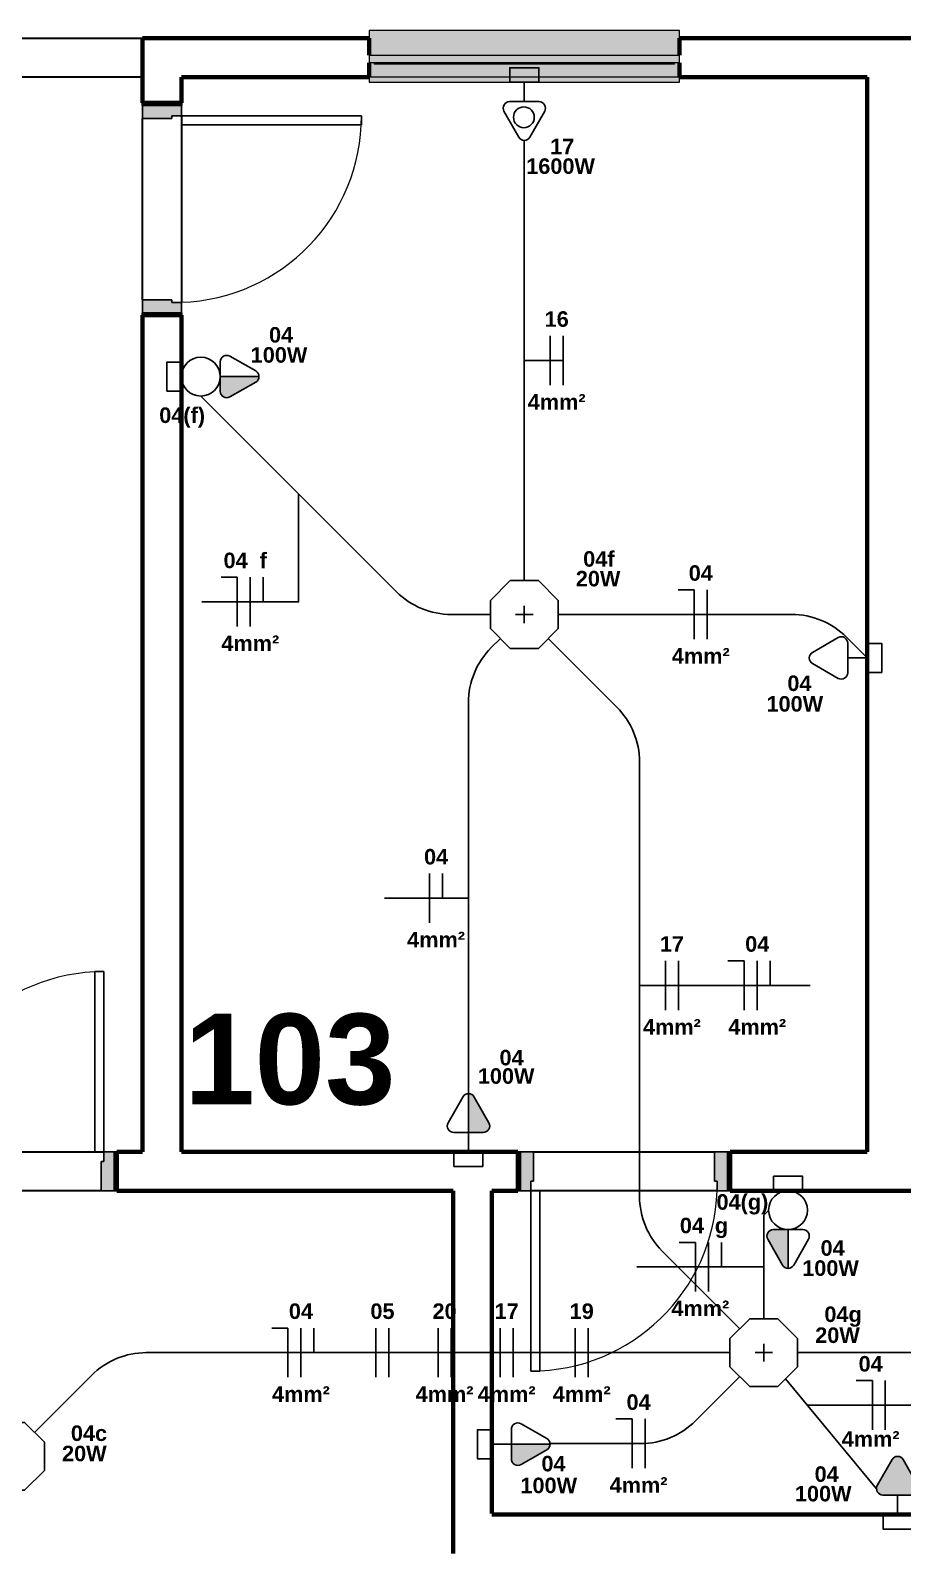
# Model space of a CAD drawing. Extents: x 1450 to 1868, y 82 to 351.
# Drawn here: x 1636.12 to 1639.49, y 191.74 to 197.61 of the extents above; entities that cross this region are included whole.
import ezdxf
from ezdxf.enums import TextEntityAlignment as Align

# ---------------------------------------------------------------- set-up
doc = ezdxf.new("R2010")
doc.units = 0
doc.header["$LTSCALE"] = 0.5
doc.linetypes.add('ELETRODUTO_TETO', pattern=[1000, 1000, 0])
doc.layers.get('0').update_dxf_attribs({"linetype": 'CONTINUOUS'})
for name, color, linetype, lineweight in [('A-DOOR', 31, 'CONTINUOUS', 25), ('A-DOOR-FRAM', 31, 'CONTINUOUS', 9), ('A-GLAZ', 151, 'CONTINUOUS', 9), ('A-WALL', 113, 'CONTINUOUS', 30)]:
    doc.layers.add(name, color=color, linetype=linetype, lineweight=lineweight)
for name, color, linetype in [('CENTRAL DE AR', 10, 'CONTINUOUS'), ('ELETRODUTO', 7, 'CONTINUOUS'), ('ELETRODUTO_TETO', 2, 'CONTINUOUS'), ('FIACAO', 7, 'CONTINUOUS'), ('Iluminação', 7, 'CONTINUOUS'), ('INDICACAO_BIT_FIACAO', 7, 'CONTINUOUS'), ('INDICACAO_CIRCUITO', 2, 'CONTINUOUS'), ('INDICACAO_INTERRUPTOR_FIA', 2, 'CONTINUOUS'), ('INDICACAO_POTENCIA', 1, 'CONTINUOUS'), ('INTERRUPTORES', 1, 'CONTINUOUS'), ('LINHA_DE_CHAMADA', 7, 'CONTINUOUS'), ('LUMINÁRIAS', 3, 'CONTINUOUS'), ('Texto', 1, 'CONTINUOUS'), ('TOMADAS ABNT', 10, 'CONTINUOUS'), ('X_LIGACAO_VIRTUAL_OBJ', 7, 'CONTINUOUS')]:
    doc.layers.add(name, color=color, linetype=linetype)
doc.styles.add('Arial', font='arialbd.ttf', dxfattribs={"height": 100})

# ---------------------------------------------------------------- blocks, each defined once
blk = doc.blocks.new('*U698', base_point=(608.67, 153.293))
for p, q in [((608.67, 153.483), (608.544, 153.483)), ((608.67, 153.103), (608.67, 153.483))]:
    blk.add_line(p, q)
blk = doc.blocks.new('*U699', base_point=(576.818, 148.746))
blk.add_line((576.818, 148.556), (576.818, 148.936))
blk = doc.blocks.new('*U700', base_point=(665.55, 144.199))
blk.add_line((665.55, 144.199), (665.55, 144.389))
blk = doc.blocks.new('*U919', base_point=(-29582.18, 34886.83))
at = {"xscale": 50, "yscale": 50, "zscale": 50}
for name, p in [('*U698', (-29587.18, 34886.83)), ('*U699', (-29582.18, 34886.83)), ('*U700', (-29577.18, 34886.83))]:
    blk.add_blockref(name, p, dxfattribs=at)
blk = doc.blocks.new('*U914', base_point=(-29433.85, 34847.34))
at = {"xscale": 50, "yscale": 50, "zscale": 50, "rotation": 359.9999999999815}
for name, p in [('*U698', (-29436.35, 34847.34)), ('*U699', (-29431.35, 34847.34))]:
    blk.add_blockref(name, p, dxfattribs=at)
blk = doc.blocks.new('*U913', base_point=(-29523.61, 34747.81))
at = {"xscale": 50, "yscale": 50, "zscale": 50}
for name, p in [('*U699', (-29526.11, 34747.81)), ('*U700', (-29521.11, 34747.81))]:
    blk.add_blockref(name, p, dxfattribs=at)
blk = doc.blocks.new('*U911', base_point=(-29502.03, 34955.4))
at = {"xscale": 50, "yscale": 50, "zscale": 50}
for p in [(-29504.53, 34955.4), (-29499.53, 34955.4)]:
    blk.add_blockref('*U699', p, dxfattribs=at)
blk = doc.blocks.new('*U908', base_point=(-29385.03, 34595.43))
at = {"xscale": 50, "yscale": 50, "zscale": 50}
for name, p in [('*U698', (-29386.86, 34595.43)), ('*U699', (-29381.86, 34595.43)), ('*U700', (-29376.86, 34595.43))]:
    blk.add_blockref(name, p, dxfattribs=at)
blk = doc.blocks.new('*U904', base_point=(-29457.52, 34647.25))
at = {"xscale": 50, "yscale": 50, "zscale": 50}
for p in [(-29460.02, 34647.25), (-29455.02, 34647.25)]:
    blk.add_blockref('*U699', p, dxfattribs=at)
blk = doc.blocks.new('*U903', base_point=(-29433.76, 34586.57))
at = {"xscale": 50, "yscale": 50, "zscale": 50}
for name, p in [('*U698', (-29438.76, 34586.57)), ('*U699', (-29433.76, 34586.57)), ('*U700', (-29428.76, 34586.57))]:
    blk.add_blockref(name, p, dxfattribs=at)
blk = doc.blocks.new('*U901', base_point=(-29441.79, 34532.05))
at = {"xscale": 49.99999999999999, "yscale": 49.99999999999999, "zscale": 49.99999999999999}
for name, p in [('*U698', (-29444.29, 34532.05)), ('*U699', (-29439.29, 34532.05))]:
    blk.add_blockref(name, p, dxfattribs=at)
blk = doc.blocks.new('*U887', base_point=(-29359.06, 34530.97))
at = {"xscale": 50, "yscale": 50, "zscale": 50}
for name, p in [('*U698', (-29358.39, 34530.97)), ('*U699', (-29353.39, 34530.97))]:
    blk.add_blockref(name, p, dxfattribs=at)
blk = doc.blocks.new('*U884', base_point=(-29479.85, 34562.34))
at = {"xscale": 50, "yscale": 50, "zscale": 50}
for p in [(-29482.35, 34562.34), (-29477.35, 34562.34)]:
    blk.add_blockref('*U699', p, dxfattribs=at)
blk = doc.blocks.new('*U883', base_point=(-29508.85, 34562.34))
at = {"xscale": 50, "yscale": 50, "zscale": 50}
for p in [(-29511.35, 34562.34), (-29506.35, 34562.34)]:
    blk.add_blockref('*U699', p, dxfattribs=at)
blk = doc.blocks.new('*U882', base_point=(-29532.85, 34562.34))
at = {"xscale": 50, "yscale": 50, "zscale": 50}
for p in [(-29535.35, 34562.34), (-29530.35, 34562.34)]:
    blk.add_blockref('*U699', p, dxfattribs=at)
blk = doc.blocks.new('*U881', base_point=(-29556.85, 34562.34))
at = {"xscale": 50, "yscale": 50, "zscale": 50}
for p in [(-29559.35, 34562.34), (-29554.35, 34562.34)]:
    blk.add_blockref('*U699', p, dxfattribs=at)
blk = doc.blocks.new('*U880', base_point=(-29588.35, 34562.34))
at = {"xscale": 50, "yscale": 50, "zscale": 50}
for name, p in [('*U698', (-29593.35, 34562.34)), ('*U699', (-29588.35, 34562.34)), ('*U700', (-29583.35, 34562.34))]:
    blk.add_blockref(name, p, dxfattribs=at)
blk = doc.blocks.new('*U808', base_point=(-29409.53, 34575.43))
at = {"linetype": 'ByBlock'}
blk.add_lwpolyline([(-29409.53, 34575.43), (-29409.53, 34615.43), (-29407.62, 34617.34)], dxfattribs=at)
blk = doc.blocks.new('*U806', base_point=(-29515.12, 34847.34))
at = {"linetype": 'ByBlock'}
blk.add_lwpolyline([(-29515.12, 34847.34), (-29530.26, 34847.34, -0.198912), (-29551.47, 34856.12), (-29627.03, 34931.68)], format="xyb", dxfattribs=at)
blk = doc.blocks.new('*U805', base_point=(-29619.53, 34939.18))
at = {"linetype": 'ByBlock'}
blk.add_arc((-29627.03, 34939.18), 7.5, 180, 180, dxfattribs=at)
blk = doc.blocks.new('*U803', base_point=(-29400.12, 34609.84))
at = {"linetype": 'ByBlock'}
blk.add_arc((-29400.12, 34617.34), 7.5, 90, 90, dxfattribs=at)
blk = doc.blocks.new('*U762', base_point=(-33475.09, 35665.19))
blk.add_hatch(color=256).paths.add_polyline_path([(-33461.38, 35663.02, 0.269143), (-33460.13, 35665.19), (-33475.09, 35665.19), (-33475.09, 35659.5, 0.575867), (-33471.35, 35657.33)])
for p, q in [((-33461.38, 35667.36), (-33471.35, 35673.06)), ((-33475.09, 35670.89), (-33475.09, 35665.19)), ((-33475.09, 35665.19), (-33475.09, 35659.5)), ((-33475.09, 35665.19), (-33460.13, 35665.19)), ((-33471.35, 35657.33), (-33461.38, 35663.02))]:
    blk.add_line(p, q)
for centre, start, end in [((-33472.59, 35670.89), 60.25512, 180), ((-33462.63, 35665.19), 299.74488, 60.25512), ((-33472.59, 35659.5), 180, 299.74488)]:
    blk.add_arc(centre, 2.5, start, end)
blk = doc.blocks.new('*U761', base_point=(-33475.09, 35665.19))
blk.add_lwpolyline([(-33475.09, 35670.8), (-33475.09, 35659.59), (-33480.69, 35659.59), (-33480.69, 35670.8)], close=True)
blk.add_circle((-33467.59, 35665.19), 7.5)
blk = doc.blocks.new('*U778', base_point=(-32711.75, 35385.94))
at = {"linetype": 'ByBlock'}
blk.add_arc((-32711.75, 35378.44), 7.5, 90, 90, dxfattribs=at)
blk = doc.blocks.new('*U763', base_point=(-33353.58, 35808.49))
at = {"linetype": 'ByBlock'}
blk.add_lwpolyline([(-33353.58, 35808.49), (-33353.57, 35808.49)], dxfattribs=at)
blk = doc.blocks.new('*U792', base_point=(-29769.11, 34654.84))
at = {"linetype": 'ByBlock'}
blk.add_arc((-29769.11, 34647.34), 7.5, 90, 90, dxfattribs=at)
blk = doc.blocks.new('*U661', base_point=(-29401.15, 34552.21))
at = {"linetype": 'ByBlock'}
blk.add_lwpolyline([(-29401.15, 34552.21), (-29365.97, 34509.73)], dxfattribs=at)
blk = doc.blocks.new('*U659', base_point=(-29511.29, 34838.08))
at = {"linetype": 'ByBlock'}
blk.add_lwpolyline([(-29511.29, 34838.08), (-29514.82, 34834.54, 0.198912), (-29523.61, 34813.33), (-29523.61, 34662.3)], format="xyb", dxfattribs=at)
blk = doc.blocks.new('*U658', base_point=(-29488.94, 34847.34))
at = {"linetype": 'ByBlock'}
blk.add_lwpolyline([(-29488.94, 34847.34), (-29398.75, 34847.34, -0.198912), (-29377.54, 34838.55), (-29369.53, 34830.54)], format="xyb", dxfattribs=at)
blk = doc.blocks.new('*U657', base_point=(-29502.03, 34860.43))
at = {"linetype": 'ByBlock'}
blk.add_lwpolyline([(-29502.03, 34860.43), (-29502.03, 35030.38)], dxfattribs=at)
blk = doc.blocks.new('*U544', base_point=(-29418.79, 34553.08))
at = {"linetype": 'ByBlock'}
blk.add_lwpolyline([(-29418.79, 34553.08), (-29435.84, 34536.02, -0.198912), (-29457.06, 34527.24), (-29492.08, 34527.24)], format="xyb", dxfattribs=at)
blk = doc.blocks.new('*U525', base_point=(-29418.79, 34571.59))
at = {"linetype": 'ByBlock'}
blk.add_lwpolyline([(-29418.79, 34571.59), (-29448.73, 34601.54, -0.198912), (-29457.52, 34622.75), (-29457.52, 34790.4, 0.198912), (-29466.31, 34811.61), (-29492.77, 34838.08)], format="xyb", dxfattribs=at)
blk = doc.blocks.new('*U524', base_point=(-29396.44, 34562.34))
at = {"linetype": 'ByBlock'}
blk.add_lwpolyline([(-29396.44, 34562.34), (-29192.62, 34562.34)], dxfattribs=at)
blk = doc.blocks.new('*U523', base_point=(-29691.27, 34531.57))
at = {"linetype": 'ByBlock'}
blk.add_lwpolyline([(-29691.27, 34531.57), (-29669.29, 34553.55, -0.198912), (-29648.08, 34562.34), (-29422.62, 34562.34)], format="xyb", dxfattribs=at)
blk = doc.blocks.new('*U505', base_point=(-28693.26, 33982.14))
at = {"layer": 'LUMINÁRIAS'}
blk.add_lwpolyline([(-28706.35, 33987.56), (-28706.35, 33976.72), (-28698.68, 33969.05), (-28687.84, 33969.05), (-28680.17, 33976.72), (-28680.17, 33987.56), (-28687.84, 33995.23), (-28698.68, 33995.23)], close=True, dxfattribs=at)
for points in [[(-28696.62, 33982.14), (-28689.89, 33982.14)], [(-28693.26, 33985.5), (-28693.26, 33978.77)]]:
    blk.add_lwpolyline(points, dxfattribs=at)
blk = doc.blocks.new('*U504', base_point=(-28302.81, 34108.68))
at = {"layer": 'LUMINÁRIAS'}
blk.add_lwpolyline([(-28315.9, 34114.1), (-28315.9, 34103.26), (-28308.23, 34095.59), (-28297.39, 34095.59), (-28289.72, 34103.26), (-28289.72, 34114.1), (-28297.39, 34121.77), (-28308.23, 34121.77)], close=True, dxfattribs=at)
for points in [[(-28302.81, 34112.04), (-28302.81, 34105.31)], [(-28306.17, 34108.68), (-28299.45, 34108.68)]]:
    blk.add_lwpolyline(points, dxfattribs=at)
blk = doc.blocks.new('*U499', base_point=(-28529.83, 34319.79))
at = {"layer": 'LUMINÁRIAS'}
blk.add_lwpolyline([(-28542.92, 34325.21), (-28542.92, 34314.36), (-28535.25, 34306.7), (-28524.41, 34306.7), (-28516.74, 34314.36), (-28516.74, 34325.21), (-28524.41, 34332.88), (-28535.25, 34332.88)], close=True, dxfattribs=at)
for points in [[(-28529.83, 34323.15), (-28529.83, 34316.42)], [(-28533.19, 34319.79), (-28526.47, 34319.79)]]:
    blk.add_lwpolyline(points, dxfattribs=at)
blk = doc.blocks.new('*U392', base_point=(-27668.85, 35536.11))
blk.add_hatch(color=256).paths.add_polyline_path([(-27647.65, 35533.94, 0.580323), (-27647.65, 35538.28), (-27657.61, 35543.97, 0.575867), (-27661.35, 35541.8), (-27661.35, 35536.11), (-27661.35, 35530.42, 0.575867), (-27657.61, 35528.25)])
for p, q in [((-27647.65, 35538.28), (-27657.61, 35543.97)), ((-27661.35, 35541.8), (-27661.35, 35536.11)), ((-27668.85, 35536.11), (-27661.35, 35536.11)), ((-27661.35, 35536.11), (-27661.35, 35530.42)), ((-27657.61, 35528.25), (-27647.65, 35533.94))]:
    blk.add_line(p, q)
blk.add_lwpolyline([(-27668.85, 35541.71), (-27668.85, 35530.51), (-27674.45, 35530.51), (-27674.45, 35541.71)], close=True)
for centre, start, end in [((-27658.85, 35541.8), 60.25512, 180), ((-27648.89, 35536.11), 299.74488, 60.25512), ((-27658.85, 35530.42), 180, 299.74488)]:
    blk.add_arc(centre, 2.5, start, end)
blk = doc.blocks.new('*U391', base_point=(-27861.6, 35463.39))
blk.add_hatch(color=256).paths.add_polyline_path([(-27840.39, 35461.22, 0.269143), (-27839.13, 35463.39), (-27854.1, 35463.39), (-27854.1, 35457.7, 0.575867), (-27850.36, 35455.53)])
for p, q in [((-27854.1, 35469.08), (-27854.1, 35463.39)), ((-27840.39, 35465.56), (-27850.36, 35471.25)), ((-27861.6, 35463.39), (-27854.1, 35463.39)), ((-27854.1, 35463.39), (-27854.1, 35457.7)), ((-27854.1, 35463.39), (-27839.13, 35463.39)), ((-27850.36, 35455.53), (-27840.39, 35461.22))]:
    blk.add_line(p, q)
blk.add_lwpolyline([(-27861.6, 35468.99), (-27861.6, 35457.79), (-27867.2, 35457.79), (-27867.2, 35468.99)], close=True)
for centre, start, end in [((-27851.6, 35469.08), 60.25512, 180), ((-27841.63, 35463.39), 299.74488, 60.25512), ((-27851.6, 35457.7), 180, 299.74488)]:
    blk.add_arc(centre, 2.5, start, end)
blk = doc.blocks.new('*U390', base_point=(-27779.91, 35693.21))
blk.add_hatch(color=256).paths.add_polyline_path([(-27758.71, 35691.04, 0.269143), (-27757.45, 35693.21), (-27772.41, 35693.21), (-27772.41, 35687.51, 0.575867), (-27768.67, 35685.34)])
for p, q in [((-27772.41, 35698.9), (-27772.41, 35693.21)), ((-27758.71, 35695.38), (-27768.67, 35701.07)), ((-27779.91, 35693.21), (-27772.41, 35693.21)), ((-27772.41, 35693.21), (-27772.41, 35687.51)), ((-27772.41, 35693.21), (-27757.45, 35693.21)), ((-27768.67, 35685.34), (-27758.71, 35691.04))]:
    blk.add_line(p, q)
blk.add_lwpolyline([(-27779.91, 35698.81), (-27779.91, 35687.6), (-27785.51, 35687.6), (-27785.51, 35698.81)], close=True)
for centre, start, end in [((-27769.91, 35698.9), 60.25512, 180), ((-27759.95, 35693.21), 299.74488, 60.25512), ((-27769.91, 35687.51), 180, 299.74488)]:
    blk.add_arc(centre, 2.5, start, end)
blk = doc.blocks.new('*U389', base_point=(-28197.03, 35428.78))
for p, q in [((-28189.53, 35434.47), (-28189.53, 35428.78)), ((-28175.83, 35430.95), (-28185.79, 35436.64)), ((-28197.03, 35428.78), (-28189.53, 35428.78)), ((-28189.53, 35428.78), (-28189.53, 35423.09)), ((-28185.79, 35420.92), (-28175.83, 35426.61))]:
    blk.add_line(p, q)
blk.add_lwpolyline([(-28197.03, 35434.38), (-28197.03, 35423.18), (-28202.63, 35423.18), (-28202.63, 35434.38)], close=True)
for centre, start, end in [((-28187.03, 35434.47), 60.25512, 180), ((-28177.07, 35428.78), 299.74488, 60.25512), ((-28187.03, 35423.09), 180, 299.74488)]:
    blk.add_arc(centre, 2.5, start, end)
blk = doc.blocks.new('*U188', base_point=(-46314.27, 15803.92))
for p, q in [((-46316.44, 15825.12), (-46322.13, 15815.16)), ((-46306.41, 15815.16), (-46312.1, 15825.12)), ((-46319.96, 15811.42), (-46314.27, 15811.42)), ((-46314.27, 15811.42), (-46308.58, 15811.42)), ((-46314.27, 15803.92), (-46314.27, 15811.42))]:
    blk.add_line(p, q)
blk.add_lwpolyline([(-46319.88, 15803.92), (-46308.67, 15803.92), (-46308.67, 15798.31), (-46319.88, 15798.31)], close=True)
blk.add_circle((-46314.1, 15817.46), 4.02)
for centre, start, end in [((-46314.27, 15823.88), 29.74488, 150.25512), ((-46319.96, 15813.92), 150.25512, 270), ((-46308.58, 15813.92), 270, 29.74488)]:
    blk.add_arc(centre, 2.5, start, end)
blk = doc.blocks.new('Janela 2 Folhas Metalon - Janela 2 Folhas Metalon-3066298-Planta Baixa')
at = {"layer": 'A-GLAZ'}
for points in [[(600, 95), (-600, 95), (-599.9, 75), (600, 75)], [(600, 20), (-600, 20), (-600, -10), (600, -10)], [(0, 25), (-580, 25), (-580, 20), (0, 20), (0, 22.5)], [(580, 25), (0, 25), (0, 20), (580, 20), (580, 21.7)]]:
    blk.add_hatch(color=256, dxfattribs=at).paths.add_polyline_path(points, flags=0)
h = blk.add_hatch(color=256, dxfattribs=at)
h.paths.add_polyline_path([(600, 75), (-600, 75), (-600, 20), (-580, 20), (-579.6, 25), (580, 25), (580, 20), (600, 20), (600, 74)], flags=0)
h.paths.add_polyline_path([(600, -10), (-600, -10), (-600, -105), (600, -105), (600, -50)], flags=0)
for p, q in [((600, 95), (-600, 95)), ((-600, 95), (-600, 75)), ((-600, 75), (600, 75)), ((600, 75), (600, 95)), ((-600, 20), (600, 20)), ((-600, 20), (-600, -10)), ((-580, 25), (0, 25)), ((-580, 25), (-580, 20)), ((0, 25), (580, 25)), ((0, 25), (0, 20)), ((0, 20), (0, 25)), ((580, 20), (580, 25)), ((600, -10), (600, 20)), ((600, -10), (-600, -10)), ((-600, -75), (-600, -105)), ((-600, -105), (600, -105)), ((600, -105), (600, -75))]:
    blk.add_line(p, q, dxfattribs=at)
blk = doc.blocks.new('Porta Simples de Abrir - 70x210cm - Marco de Madeira-3450792-Planta Baixa')
at = {"layer": 'A-DOOR-FRAM', "lineweight": 25}
h = blk.add_hatch(color=256, dxfattribs=at)
h.paths.add_polyline_path([(400, 75), (360, 75), (359.9, 38), (350, 38), (350.1, -75), (400, -75), (400, 66.4)], flags=0)
h.paths.add_polyline_path([(-360, 75), (-400, 75), (-400, -75), (-350, -75), (-350, 38), (-360, 38), (-360, 71.5)], flags=0)
at = {"layer": 'A-DOOR'}
for p, q in [((325, 75), (325, 771)), ((325, 771), (360, 771)), ((360, 771), (360, 75)), ((360, 75), (-360, 75)), ((360, 75), (325, 75)), ((-350, -75), (350, -75))]:
    blk.add_line(p, q, dxfattribs=at)
at = {"layer": 'A-DOOR', "lineweight": 9}
blk.add_arc((360, 50.9), 720.1, 90, 178.07863, dxfattribs=at)
at = {"layer": 'A-DOOR-FRAM', "lineweight": 25}
for p, q in [((-360, 75), (-400, 75)), ((-400, 75), (-400, -75)), ((-360, 38), (-360, 75)), ((360, 75), (360, 38)), ((400, 75), (360, 75)), ((400, -75), (400, 75)), ((-350, 38), (-360, 38)), ((-350, -75), (-350, 38)), ((360, 38), (350, 38)), ((350, 38), (350, -75)), ((-400, -75), (-350, -75)), ((350, -75), (400, -75))]:
    blk.add_line(p, q, dxfattribs=at)
blk = doc.blocks.new('Porta Simples de Abrir - 70x210cm - Marco de Madeira-3450794-Planta Baixa')
at = {"layer": 'A-DOOR-FRAM', "lineweight": 25}
h = blk.add_hatch(color=256, dxfattribs=at)
h.paths.add_polyline_path([(-400, 75), (-400, -75), (-360, -75), (-359.9, -38), (-350, -38), (-350, 75), (-399.1, 75)], flags=0)
h.paths.add_polyline_path([(350, 75), (350, -38), (360, -38), (360, -75), (400, -75), (400, 75), (361.7, 75)], flags=0)
at = {"layer": 'A-DOOR'}
for p, q in [((350, 75), (-350, 75)), ((-360, -75), (360, -75)), ((325, -75), (325, -771)), ((360, -75), (325, -75)), ((360, -771), (360, -75)), ((325, -771), (360, -771))]:
    blk.add_line(p, q, dxfattribs=at)
at = {"layer": 'A-DOOR', "lineweight": 9}
blk.add_arc((360, -50.9), 720.1, 181.92137, 270, dxfattribs=at)
at = {"layer": 'A-DOOR-FRAM', "lineweight": 25}
for p, q in [((-400, 75), (-350, 75)), ((-400, -75), (-400, 75)), ((-350, 75), (-350, -38)), ((350, 75), (400, 75)), ((350, -38), (350, 75)), ((400, 75), (400, -75)), ((-350, -38), (-360, -38)), ((-360, -38), (-360, -75)), ((360, -38), (350, -38)), ((360, -75), (360, -38)), ((-360, -75), (-400, -75)), ((400, -75), (360, -75))]:
    blk.add_line(p, q, dxfattribs=at)
blk = doc.blocks.new('Porta Simples de Abrir - 70x210cm - Marco de Madeira-3450791-Planta Baixa')
at = {"layer": 'A-DOOR-FRAM', "lineweight": 25}
h = blk.add_hatch(color=256, dxfattribs=at)
h.paths.add_polyline_path([(-400, -75), (-350, -75), (-350, 38), (-360, 38), (-360, 75), (-400, 75), (-400, -55.9)], flags=0)
h.paths.add_polyline_path([(350, -75), (400, -75), (400, 75), (360, 75), (359.9, 38), (350, 38), (350, -49.8)], flags=0)
at = {"layer": 'A-DOOR'}
for p, q in [((325, 75), (325, 771)), ((325, 771), (360, 771)), ((360, 771), (360, 75)), ((360, 75), (-360, 75)), ((360, 75), (325, 75)), ((-350, -75), (350, -75))]:
    blk.add_line(p, q, dxfattribs=at)
at = {"layer": 'A-DOOR', "lineweight": 9}
blk.add_arc((360, 50.9), 720.1, 90, 178.07863, dxfattribs=at)
at = {"layer": 'A-DOOR-FRAM', "lineweight": 25}
for p, q in [((-360, 75), (-400, 75)), ((-400, 75), (-400, -75)), ((-360, 38), (-360, 75)), ((360, 75), (360, 38)), ((400, 75), (360, 75)), ((400, -75), (400, 75)), ((-350, 38), (-360, 38)), ((-350, -75), (-350, 38)), ((360, 38), (350, 38)), ((350, 38), (350, -75)), ((-400, -75), (-350, -75)), ((350, -75), (400, -75))]:
    blk.add_line(p, q, dxfattribs=at)
blk = doc.blocks.new('Apartamento01')
at = {"layer": 'A-WALL', "lineweight": 70}
for p, q in [((959.34, 83.93), (719.75, 62.97)), ((719.75, 62.97), (720.32, 56.49)), ((720.58, 53.51), (721.06, 48.03)), ((721.06, 48.03), (793.28, 54.35)), ((793.28, 54.35), (829.45, -359.07)), ((600.21, 52.51), (513.04, 44.89)), ((600.77, 46.04), (600.21, 52.51)), ((513.04, 44.89), (515.22, 19.98)), ((601.51, 37.57), (601.04, 43.05)), ((529.29, 31.25), (601.51, 37.57)), ((530.16, 21.29), (529.29, 31.25)), ((515.22, 19.98), (530.16, 21.29)), ((537.31, -60.4), (522.37, -61.71)), ((522.37, -61.71), (550.52, -383.48)), ((565.46, -382.17), (537.31, -60.4)), ((829.45, -359.07), (776.65, -363.69)), ((776.65, -363.69), (777.96, -378.64)), ((777.96, -378.64), (895.51, -368.35)), ((694.97, -370.84), (565.46, -382.17)), ((696.27, -385.78), (694.97, -370.84)), ((550.52, -383.48), (540.56, -384.35)), ((540.56, -384.35), (541.86, -399.29)), ((686.31, -386.66), (696.27, -385.78)), ((697.17, -510.78), (686.31, -386.66)), ((541.86, -399.29), (671.37, -387.96)), ((671.37, -387.96), (683.57, -527.43)), ((906.41, -492.88), (697.21, -511.18))]:
    blk.add_line(p, q, dxfattribs=at)
at = {"layer": 'A-WALL'}
for p, q in [((344.19, 30.11), (513.04, 44.89)), ((514.35, 29.94), (345.49, 15.17)), ((515.31, 18.98), (515.22, 19.98)), ((530.16, 21.29), (530.25, 20.29)), ((521.84, -55.73), (515.74, 14)), ((530.6, 16.31), (536.87, -55.42)), ((522.37, -61.71), (522.28, -60.71)), ((537.22, -59.4), (537.31, -60.4)), ((775.66, -363.78), (776.65, -363.69)), ((700.94, -370.32), (770.68, -364.22)), ((694.97, -370.84), (695.96, -370.75)), ((772.98, -379.07), (701.25, -385.35)), ((777.96, -378.64), (776.96, -378.72)), ((463.85, -391.06), (535.57, -384.79)), ((539.56, -384.44), (540.56, -384.35)), ((697.27, -385.7), (696.27, -385.78)), ((541.86, -399.29), (540.87, -399.38)), ((535.89, -399.82), (466.15, -405.92))]:
    blk.add_line(p, q, dxfattribs=at)
at = {"layer": 'A-WALL', "lineweight": 9}
blk.add_line((515.04, 44.96), (515.03, 45.06), dxfattribs=at)

msp = doc.modelspace()

# ---------------------------------------------------------------- linework, layer by layer
at = {"layer": 'LINHA_DE_CHAMADA'}
for points in [[(1638.031, 196.3379), (1638.181, 196.3379)], [(1637.1587, 195.8229), (1637.1587, 195.406), (1636.7854, 195.406)], [(1637.8151, 194.262), (1637.491, 194.262)], [(1638.4761, 193.9251), (1639.1356, 193.9251)], [(1638.466, 192.8382), (1638.466, 192.8382), (1638.956, 192.8382)], [(1639.1241, 192.3042), (1639.1241, 192.3042), (1640.0591, 192.3042)]]:
    msp.add_lwpolyline(points, dxfattribs=at)

# ---------------------------------------------------------------- block references
at = {"layer": 'A-DOOR'}
for name, p, xscale, yscale, zscale, rotation in [('Porta Simples de Abrir - 70x210cm - Marco de Madeira-3450794-Planta Baixa', (1636.631, 196.9223), 0.00100000000000115, 0.00100000000000115, 0.00100000000000115, 89.9999999999912), ('Porta Simples de Abrir - 70x210cm - Marco de Madeira-3450792-Planta Baixa', (1638.416, 193.2073), 0.001000000000001151, 0.001000000000001151, 0.001000000000001151, 179.9999999999908)]:
    msp.add_blockref(name, p, dxfattribs=dict(at, xscale=xscale, yscale=yscale, zscale=zscale, rotation=rotation))
at = {"layer": 'A-DOOR', "xscale": 0.00100000000000115, "yscale": 0.00100000000000115, "zscale": 0.00100000000000115}
msp.add_blockref('Porta Simples de Abrir - 70x210cm - Marco de Madeira-3450791-Planta Baixa', (1636.046, 193.2073), dxfattribs=at)
at = {"layer": 'A-GLAZ', "xscale": 0.001000000000001151, "yscale": 0.001000000000001151, "zscale": 0.001000000000001151, "rotation": 179.9999999999908}
msp.add_blockref('Janela 2 Folhas Metalon - Janela 2 Folhas Metalon-3066298-Planta Baixa', (1638.031, 197.5073), dxfattribs=at)
at = {"layer": 'A-WALL', "xscale": 0.01000000108748102, "yscale": 0.01000000108748102, "zscale": 0.01000000108748102, "rotation": 354.9999999999916}
msp.add_blockref('Apartamento01', (1631.406, 197.5823), dxfattribs=at)
at = {"layer": 'CENTRAL DE AR', "xscale": 0.01000000108748102, "yscale": 0.01000000108748102, "zscale": 0.01000000108748102, "rotation": 179.999999999973}
msp.add_blockref('*U188', (1638.031, 197.4123), dxfattribs=at)
at = {"layer": 'ELETRODUTO', "linetype": 'ELETRODUTO_TETO', "xscale": 0.01000000108748102, "yscale": 0.01000000108748102, "zscale": 0.01000000108748102}
for name, p in [('*U805', (1636.856, 196.2757)), ('*U803', (1639.05, 192.9823))]:
    msp.add_blockref(name, p, dxfattribs=at)
at = {"layer": 'ELETRODUTO', "linetype": 'ELETRODUTO_TETO', "xscale": 0.01000000108748102, "yscale": 0.01000000108748102, "zscale": 0.01000000108748102, "rotation": 270}
for name in ['*U778', '*U792']:
    msp.add_blockref(name, (1636.856, 196.2757), dxfattribs=at)
at = {"layer": 'ELETRODUTO_TETO', "linetype": 'ELETRODUTO_TETO', "xscale": 0.01000000108748102, "yscale": 0.01000000108748102, "zscale": 0.01000000108748102}
for name, p in [('*U657', (1638.031, 195.4882)), ('*U806', (1637.9001, 195.3573)), ('*U658', (1638.1619, 195.3573)), ('*U659', (1637.9384, 195.2647)), ('*U525', (1638.8634, 192.5998)), ('*U808', (1638.956, 192.6382)), ('*U523', (1636.1385, 192.1996)), ('*U524', (1639.0869, 192.5073)), ('*U544', (1638.8634, 192.4147)), ('*U661', (1639.0398, 192.406))]:
    msp.add_blockref(name, p, dxfattribs=at)
at = {"layer": 'FIACAO', "xscale": 0.01000000108748102, "yscale": 0.01000000108748102, "zscale": 0.01000000108748102}
for name, p in [('*U911', (1638.156, 196.3379)), ('*U919', (1636.9721, 195.406)), ('*U914', (1638.7128, 195.3573)), ('*U913', (1637.6901, 194.262)), ('*U904', (1638.6011, 193.9251)), ('*U903', (1638.9308, 193.9251)), ('*U908', (1638.711, 192.8382)), ('*U880', (1637.1678, 192.5073)), ('*U881', (1637.4828, 192.5073)), ('*U882', (1637.7228, 192.5073)), ('*U883', (1637.9628, 192.5073)), ('*U884', (1638.2528, 192.5073)), ('*U887', (1639.3691, 192.3042)), ('*U901', (1638.4724, 192.1563))]:
    msp.add_blockref(name, p, dxfattribs=at)
at = {"layer": 'Iluminação', "xscale": 0.01000000108748102, "yscale": 0.01000000108748102, "zscale": 0.01000000108748102}
for name, p in [('*U499', (1638.031, 195.3573)), ('*U504', (1638.956, 192.5073)), ('*U505', (1636.046, 192.107))]:
    msp.add_blockref(name, p, dxfattribs=at)
at = {"layer": 'INTERRUPTORES', "xscale": 0.01000000108748102, "yscale": 0.01000000108748102, "zscale": 0.01000000108748102}
msp.add_blockref('*U761', (1636.706, 196.2757), dxfattribs=at)
at = {"layer": 'INTERRUPTORES', "xscale": 0.01000000108748102, "yscale": 0.01000000108748102, "zscale": 0.01000000108748102, "rotation": 270}
msp.add_blockref('*U761', (1639.05, 193.1323), dxfattribs=at)
at = {"layer": 'TOMADAS ABNT', "xscale": 0.01000000108748102, "yscale": 0.01000000108748102, "zscale": 0.01000000108748102}
for name, p in [('*U762', (1636.856, 196.2757)), ('*U391', (1637.906, 192.1539))]:
    msp.add_blockref(name, p, dxfattribs=at)
for name, p, rotation in [('*U389', (1639.356, 195.1893), 179.9999999999958), ('*U390', (1637.8151, 193.2823), 89.9999999999959), ('*U762', (1639.05, 192.9823), 270), ('*U392', (1639.4734, 191.8823), 89.9999999999959)]:
    msp.add_blockref(name, p, dxfattribs=dict(at, rotation=rotation))
at = {"layer": 'X_LIGACAO_VIRTUAL_OBJ', "xscale": 0.01000000108748102, "yscale": 0.01000000108748102, "zscale": 0.01000000108748102, "rotation": 180}
msp.add_blockref('*U763', (1636.856, 196.2757), dxfattribs=at)

# ---------------------------------------------------------------- texts
at = {"layer": 'INDICACAO_BIT_FIACAO', "style": 'Arial'}
for p in [(1638.156, 196.2079), (1636.9721, 195.276), (1638.7128, 195.2273), (1637.6901, 194.132), (1638.6011, 193.7951), (1638.9308, 193.7951), (1638.711, 192.7082), (1637.1678, 192.3773), (1637.7228, 192.3773), (1637.9628, 192.3773), (1638.2528, 192.3773), (1639.3691, 192.204), (1638.4724, 192.0263)]:
    msp.add_text('4mm²', height=0.06, dxfattribs=at).set_placement(p, align=Align.TOP_CENTER)
at = {"layer": 'INDICACAO_CIRCUITO', "style": 'Arial'}
for s, p in [('17', (1638.1307, 197.1341)), ('04', (1637.0446, 196.4069)), ('04(f)', (1636.6204, 196.0966)), ('04f', (1638.2583, 195.5417)), ('04', (1639.0473, 195.0616)), ('04', (1637.9351, 193.6164)), ('04(g)', (1638.7735, 193.059)), ('04', (1639.1755, 192.8813)), ('04g', (1639.1903, 192.6256)), ('04c', (1636.279, 192.1663)), ('04', (1638.0971, 192.0488)), ('04', (1639.1526, 192.0084))]:
    msp.add_text(s, height=0.06, dxfattribs=at).set_placement(p)
for s, p in [('16', (1638.156, 196.4679)), ('04', (1636.9154, 195.536)), ('04', (1638.7128, 195.4873)), ('04', (1637.6901, 194.392)), ('17', (1638.6011, 194.0551)), ('04', (1638.9308, 194.0551)), ('04', (1638.6785, 192.9682)), ('04', (1637.1678, 192.6373)), ('05', (1637.4828, 192.6373)), ('20', (1637.7228, 192.6373)), ('17', (1637.9628, 192.6373)), ('19', (1638.2528, 192.6373)), ('04', (1639.3691, 192.4342)), ('04', (1638.4724, 192.2863))]:
    msp.add_text(s, height=0.06, dxfattribs=at).set_placement(p, align=Align.CENTER)
at = {"layer": 'INDICACAO_INTERRUPTOR_FIA', "style": 'Arial'}
for s, p in [('f', (1637.0221, 195.536)), ('g', (1638.7926, 192.9682))]:
    msp.add_text(s, height=0.06, dxfattribs=at).set_placement(p, align=Align.CENTER)
at = {"layer": 'INDICACAO_POTENCIA', "style": 'Arial'}
for s, p in [('1600W', (1638.0383, 197.0583)), ('100W', (1636.9737, 196.3293)), ('20W', (1638.2299, 195.4656)), ('100W', (1638.9666, 194.9822)), ('100W', (1638.9666, 194.9822)), ('100W', (1637.8513, 193.5453)), ('100W', (1639.1046, 192.8037)), ('20W', (1639.1549, 192.5446)), ('20W', (1636.2449, 192.0879)), ('100W', (1638.0159, 191.9647)), ('100W', (1639.0764, 191.9329))]:
    msp.add_text(s, height=0.06, dxfattribs=at).set_placement(p)
at = {"layer": 'Texto', "style": 'Arial'}
msp.add_text('103', height=0.35, dxfattribs=at).set_placement((1636.7173, 193.4658))

doc.saveas('drawing.dxf')
